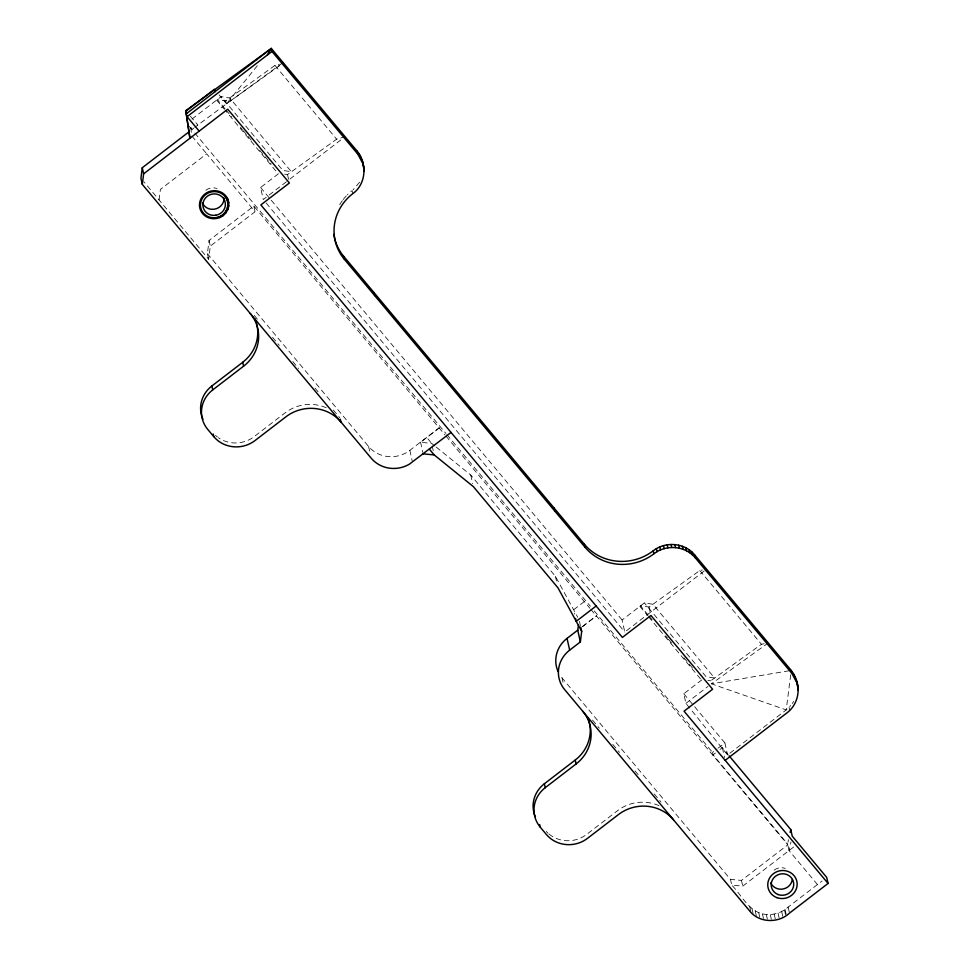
<?xml version="1.0" encoding="UTF-8"?>
<svg xmlns="http://www.w3.org/2000/svg" width="969" height="969" viewBox="0 0 969 969"><rect width="100%" height="100%" fill="white"/><g stroke="black" fill="none" stroke-linecap="round" stroke-linejoin="round"><path stroke-width="0.73" stroke-dasharray="4.84 3.63" d="M159.073 199.941L160.406 189.415L206.7 153.841L255.077 211.727L210.321 246.114L208.65 259.28L143.8 181.675M191.305 132.365L190.505 124.65M208.65 259.28L207.39 253.636L209.062 240.469L253.817 206.082L445.013 434.936M790.668 674.812L786.222 709.914L727.586 754.972L690.667 709.247M817.461 884.552L789.045 850.552L790.97 841.916M789.045 850.552L787.567 843.926L788.524 839.626M359.62 182.172L353.091 189.803M792.291 703.53L793.696 701.447M257.306 65.747L226.528 103.792L194.733 127.399M764.178 643.743L761.464 644.276L710.725 680.807L711.391 683.823L786.222 709.914L790.752 705.517M793.672 847.003L742.751 886.138L731.74 885.097C742.036 895.501 749.546 913.295 766.322 914.433C774.207 915.136 782.298 912.447 788.136 907.081L822.087 880.991M192.007 119.042L221.162 96.634L229.726 97.99L291.39 171.767L282.827 170.399L221.162 96.634M286.424 181.748L263.277 199.541L260.576 187.501L278.321 173.863L225.329 110.466M289.937 179.047L341.463 139.451M207.39 253.636L368.571 446.443A29.47 27.98 -12.6 0 0 409.851 450.343L439.163 427.813M439.211 427.995L420.582 442.312L431.593 443.354L435.057 446.152M584.307 601.567L573.636 609.78L574.605 614.116M582.381 626.592L596.359 615.86L787.773 844.835L741.479 880.409L730.469 879.367L562.02 677.876A29.47 27.98 -12.6 0 1 560.53 675.914M582.43 626.773L596.359 615.86M704.197 571.02L624.799 632.03L622.11 619.99L644.361 602.888L652.924 604.256L714.589 678.021L706.026 676.653L644.361 602.888M689.722 708.085L685.931 703.385L683.775 693.756L702.162 679.62M685.931 703.385L707.915 686.488M713.281 755.735L712.542 752.416L717.036 748.976M718.15 748.104L724.885 742.932L694.301 706.34M715.401 753.046L713.087 754.827L787.567 843.926M720.028 749.497L722.341 747.717L728.119 754.633M193.703 128.174L191.644 129.737L189.96 124.286M281.991 63.336L226.528 103.792L219.079 94.865M225.014 108.819L217.298 99.589L225.85 100.776L274.966 65.432L279.181 64.172M279.762 65.529L226.528 103.792L225.85 100.776M284.668 174.154L287.527 174.553L336.631 139.197L345.061 136.69M648.213 615.073L640.497 605.855L649.048 607.042L699.8 570.511L702.513 569.978M768.26 642.944L711.391 683.823L789.747 670.669M707.867 680.42L710.725 680.807M436.207 447.084L470.752 475.028L555.382 576.289L577.742 617.314M190.396 116.207L197.833 125.062M699.8 570.511L761.464 644.276M274.966 65.432L336.631 139.197M225.971 109.969L231.761 116.886M240.433 127.254L242.359 129.567M243.316 130.718L247.168 135.321M248.137 136.484L251.988 141.086M259.692 150.316L271.259 164.136M649.169 616.223L653.021 620.838M665.558 635.821L667.484 638.123M668.44 639.286L672.292 643.888M683.86 657.721L694.458 670.403M216.656 100.086L224.372 109.315M639.855 606.352L647.571 615.569M648.527 616.72L701.52 680.117M260.576 187.501L270.278 199.093M271.247 200.256L622.11 619.99M683.775 693.756L693.344 705.19M266.184 203.018L624.799 632.03M188.991 126.103L193.836 131.905M194.805 133.068L445.922 433.47M446.891 434.621L590.375 606.279M594.263 610.918L712.542 752.416M445.982 436.098L589.891 608.253M590.811 609.356L596.395 616.042M191.898 136.108L206.7 153.841M254.229 315.397L259.05 321.163M272.555 337.321L279.314 345.4M292.82 361.558L298.609 368.486M315.01 388.097L319.831 393.874M333.336 410.032L340.095 418.111M592.519 720.1L599.278 728.179M612.783 744.337L619.542 752.404M634.974 770.876L638.837 775.491M654.269 793.962L661.028 802.041M789.081 707.406L789.759 710.41M788.136 907.081L789.493 913.101M784.478 909.891L785.823 915.923M781.692 911.55L783.037 917.57M778.034 913.064L779.391 919.096M774.207 914.07L775.551 920.09M770.27 914.53L771.615 920.55M766.322 914.433L767.666 920.453M724.885 742.932L727.586 754.972M762.433 913.791L763.79 919.811M722.341 747.717L724.546 757.552M758.715 912.604L760.059 918.624M755.214 910.908L756.571 916.928M752.029 908.74L753.107 913.561M749.727 906.609L750.805 911.429M741.479 880.409L742.751 886.138M730.469 879.367L731.425 883.667M649.048 607.042L650.26 612.456M579.426 621.274L580.395 625.611M555.382 576.289L556.678 582.066M562.02 677.876L563.013 682.285M470.752 475.028L472.69 483.701M433.216 450.573L431.593 443.354L426.723 437.382M420.546 442.13L422.847 452.426M352.813 193.643L352.135 190.639A49.128 46.645 -12.6 0 0 347.362 194.817M409.851 450.343L412.152 460.626M368.571 446.443L369.879 452.305M287.527 174.553L288.738 179.968M253.817 206.082L255.077 211.727M209.062 240.469L210.321 246.114M785.084 909.54L786.404 915.523M339.671 204.738A49.128 46.645 -12.6 0 1 342.432 200.547M343.183 199.541A49.128 46.645 -12.6 0 1 346.478 195.714M548.914 833.982A29.47 27.98 -12.6 0 0 586.693 834.394L617.556 810.678A39.305 37.306 -12.6 0 1 659.865 806.063M547.969 833.17A29.47 27.98 -12.6 0 1 546.225 831.414M326.214 407.755A39.305 37.306 -12.6 0 0 285.043 412.891L254.181 436.619A29.47 27.98 -12.6 0 1 218.388 437.722M217.371 436.983A29.47 27.98 -12.6 0 1 215.469 435.384M205.84 190.263A11.301 10.732 -12.5 0 1 217.008 188.519M774.146 870.138A11.301 10.732 -12.6 0 1 785.314 868.394"/><path stroke-width="1.45" d="M451.057 432.44L409.306 464.224A29.47 27.992 -12.6 0 1 371.188 458.18L142.298 184.352L143.63 173.839L189.924 138.252L185.757 110.66L271.296 48.45L357.149 151.152C367.348 163.47 366.234 184.037 352.813 193.643A49.128 46.645 -12.6 0 0 344.467 259.45L585.082 547.303A49.128 46.645 -12.6 0 0 653.881 553.808C665.945 544.227 685.289 545.656 695.173 557.72L791.903 673.431L797.075 683.097L795.137 676.653L791.225 670.427L694.494 554.704C684.611 542.64 665.279 541.223 653.215 550.804A49.128 46.645 -12.6 0 1 584.404 544.287L343.789 256.446A49.128 46.645 -12.6 0 1 333.845 234.389M796.409 680.081C800.648 691.684 796.906 705.541 786.889 712.918L725.163 760.362M577.766 630.359L578.432 625.09M729.088 755.784L790.777 829.585L792.242 836.15L826.714 877.429L828.071 883.449L789.493 913.101C779.112 922.936 761.053 923.142 751.072 912.628L564.648 689.613A29.47 27.98 -12.6 0 1 569.663 650.138L580.358 641.914L581.691 631.388L580.722 627.052M188.567 132.147L142.273 167.734L140.929 178.248L142.298 184.352M790.135 832.456L790.777 829.585M267.347 55.015L271.296 48.45L271.974 51.454L357.815 154.156L363 163.809L362.321 160.806M828.071 883.449L684.053 711.185L712.603 689.238L650.938 615.472L622.389 637.408L260.855 204.919L289.404 182.984L227.739 109.206L189.924 138.252L185.878 111.217L214.428 89.281L214.973 91.74M186.423 113.676L271.296 48.45M271.974 51.454L187.102 116.692L199.19 131.154M202.945 419.25A29.47 27.98 -12.6 0 1 211.86 385.989L242.722 362.273A39.305 37.306 -12.6 0 0 256.628 323.67M340.385 419.407L340.967 422.024A39.305 37.306 -12.6 0 0 285.916 416.815L255.053 440.532A29.47 27.98 -12.6 0 1 213.774 436.619L207.729 429.388A29.47 27.98 -12.6 0 1 212.732 389.901L243.594 366.185A39.305 37.306 -12.6 0 0 250.281 313.532M596.153 606.013L576.216 621.335L575.574 618.452M558.12 671.65A29.47 27.98 -12.6 0 1 567.035 638.389L577.73 630.177L580.358 641.914M535.457 817.037A29.47 27.98 -12.6 0 1 544.372 783.764L575.235 760.047A39.305 37.306 -12.6 0 0 589.14 721.457M673.479 819.798A39.305 37.306 -12.6 0 0 618.428 814.59L587.565 838.306A29.47 27.98 -12.6 0 1 546.286 834.394L540.242 827.163A29.47 27.98 -12.6 0 1 545.244 787.676L576.107 763.96A39.305 37.306 -12.6 0 0 582.781 711.319M218.17 217.129C226.213 214.876 230.658 204.592 225.789 197.506A13.76 13.057 -12.5 0 0 207.923 193.158A13.76 13.057 -12.5 0 0 201.431 209.861A13.76 13.057 -12.5 0 0 218.17 217.129L219.854 217.504C226.879 214.67 230.888 206.046 227.727 198.984L225.789 197.506M281.991 63.336L283.384 62.912M423.174 453.867L434.185 454.909L473.332 486.595L557.974 587.844L581.691 631.388M429.34 449.132L434.185 454.909M186.593 113.385L185.878 111.217M797.862 686.67L797.196 683.654L798.153 690.316M795.137 676.653L795.803 679.657M793.393 673.407L794.071 676.423M791.225 670.427L791.903 673.431M694.494 554.704L695.173 557.72M691.927 552.027L692.605 555.043M689.02 549.702L689.686 552.705M685.798 547.764L686.464 550.767M682.321 546.25L683 549.253M678.675 545.172L679.342 548.188M674.896 544.578L675.563 547.594M671.057 544.457L671.723 547.461M667.217 544.808L667.883 547.824M663.45 545.644L664.128 548.66M659.816 546.94L660.495 549.944M656.388 548.66L657.067 551.676M653.215 550.804L653.881 553.808M584.404 544.287L585.082 547.303M554.183 508.131L554.849 511.135M567.035 638.389L569.663 650.138M575.235 760.047L576.107 763.96M544.372 783.764L545.244 787.676M539.648 824.558L540.242 827.163M363.787 167.395L363.121 164.379L364.078 171.041M361.049 157.366L361.728 160.382M359.317 154.132L359.983 157.148M357.149 151.152L357.815 154.156M374.022 292.602L374.688 295.618M343.789 256.446L344.467 259.45M242.722 362.273L243.594 366.185M211.86 385.989L212.732 389.901M213.192 434.015L213.774 436.619M142.273 167.734L143.63 173.839M223.972 197.979L223.984 199.65A11.301 10.732 -12.5 0 1 214.379 209.195L211.436 209.292A11.301 10.732 -12.5 0 1 202.424 203.018M588.05 717.956A39.305 37.306 -12.6 0 1 588.813 720.282M255.089 319.043A39.305 37.306 -12.6 0 1 256.313 322.495M792.291 879.525A11.301 10.732 -12.6 0 1 770.73 882.892M226.274 210.588L225.874 212.938L224.19 213.41L223.173 215.59L221.429 215.639L219.854 217.504A14.741 13.99 -12.3 0 1 200.607 210.406A14.741 13.99 -12.3 0 1 208.468 191.886A14.741 13.99 -12.3 0 1 227.727 198.984L227.279 200.583L228.732 202.497L227.872 203.95L228.757 206.155L227.521 207.354L227.776 209.716L226.274 210.588M215.724 215.263L212.78 215.36A11.301 10.732 -12.5 0 1 202.872 204.532A11.301 10.732 -12.5 0 1 213.531 193.921A11.301 10.732 -12.5 0 1 225.305 202.909L225.329 205.719A11.301 10.732 -12.5 0 1 215.724 215.263M776.968 897.657A14.741 13.99 -12.6 0 0 797.015 882.25A14.741 13.99 -12.6 0 0 773.395 873.687A14.741 13.99 -12.6 0 0 776.968 897.657M778.252 894.593A11.301 10.732 -12.6 0 0 793.623 882.783A11.301 10.732 -12.6 0 0 775.503 876.218A11.301 10.732 -12.6 0 0 778.252 894.593"/></g></svg>
